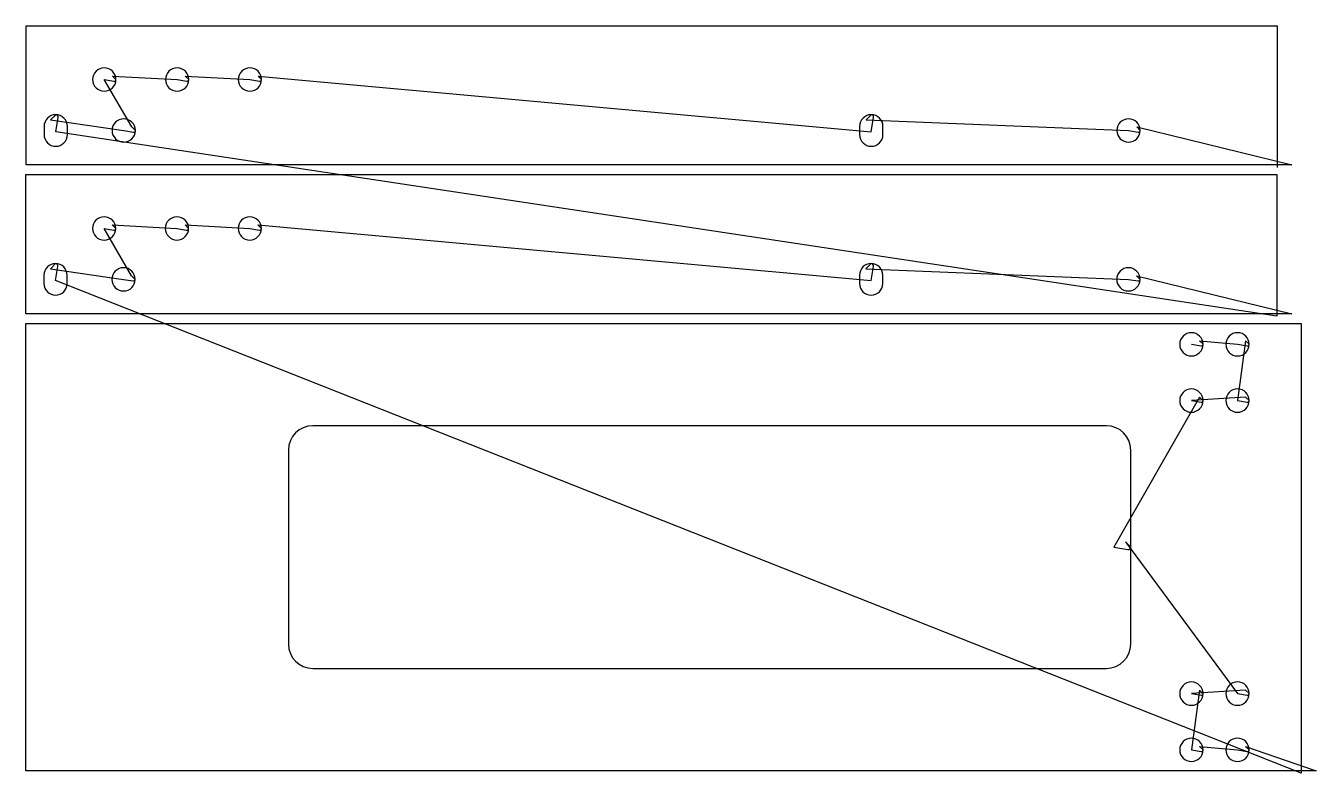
# Model space of a CAD drawing. Header units: metres. Extents: x 2357 to 5016, y 17 to 1557.
import ezdxf

# ---------------------------------------------------------------- set-up
doc = ezdxf.new("R2010")
doc.units = ezdxf.units.M

msp = doc.modelspace()

# ---------------------------------------------------------------- linework, layer by layer
at = {"layer": 'TOOL_0'}
for p, q in [((2357.959, 1270.864), (2357.959, 1557.464)), ((2357.959, 1557.464), (4935.159, 1557.464)), ((4935.159, 1557.464), (4935.159, 1270.864)), ((2575.786, 1348.938), (2519.059, 1446.665)), ((2519.059, 1446.665), (2539.059, 1443.284)), ((2543.059, 1446.665), (2535.786, 1453.938)), ((2535.786, 1453.938), (2669.059, 1446.665)), ((2669.059, 1446.665), (2689.059, 1443.284)), ((2693.059, 1446.665), (2685.786, 1453.938)), ((2685.786, 1453.938), (2819.059, 1446.665)), ((2819.059, 1446.665), (2839.059, 1443.284)), ((2843.059, 1446.665), (2835.786, 1453.938)), ((2835.786, 1453.938), (4099.059, 1339.165)), ((2419.059, 1374.165), (2408.452, 1363.558)), ((2408.452, 1363.558), (2559.059, 1341.665)), ((2419.059, 1339.166), (2423.989, 1368.332)), ((4099.059, 1374.164), (4088.452, 1363.557)), ((4088.452, 1363.557), (4629.059, 1341.664)), ((4099.059, 1339.165), (4103.989, 1368.331)), ((2395.059, 1350.165), (2395.059, 1333.165)), ((4934.815, 958.698), (2419.059, 1339.166)), ((2443.059, 1333.165), (2443.059, 1350.165)), ((2559.059, 1341.665), (2579.059, 1338.284)), ((2583.059, 1341.665), (2575.786, 1348.938)), ((4075.059, 1350.164), (4075.059, 1333.164)), ((4123.059, 1333.164), (4123.059, 1350.164)), ((4629.059, 1341.664), (4649.059, 1338.283)), ((4653.059, 1341.664), (4645.786, 1348.937)), ((4645.786, 1348.937), (4965.689, 1270.864)), ((2357.615, 964.003), (2357.615, 1250.603)), ((2357.615, 1250.603), (4934.815, 1250.603)), ((4935.159, 1270.864), (2357.959, 1270.864)), ((4934.815, 1250.603), (4934.815, 964.003)), ((4965.689, 1270.864), (4935.159, 1270.864)), ((4935.159, 1270.864), (4935.159, 1265.559)), ((2542.715, 1139.803), (2535.442, 1147.076)), ((2535.442, 1147.076), (2668.715, 1139.803)), ((2692.715, 1139.803), (2685.442, 1147.076)), ((2685.442, 1147.076), (2818.715, 1139.803)), ((2842.715, 1139.803), (2835.442, 1147.076)), ((2835.442, 1147.076), (4098.715, 1032.303)), ((2575.442, 1042.076), (2518.715, 1139.803)), ((2518.715, 1139.803), (2538.715, 1136.422)), ((2668.715, 1139.803), (2688.715, 1136.422)), ((2818.715, 1139.803), (2838.715, 1136.422)), ((2418.715, 1067.303), (2408.108, 1056.696)), ((4098.715, 1067.303), (4088.108, 1056.696)), ((2394.715, 1043.303), (2394.715, 1026.303)), ((2408.108, 1056.696), (2558.715, 1034.803)), ((2418.715, 1032.303), (2423.645, 1061.47)), ((2442.715, 1026.303), (2442.715, 1043.303)), ((2582.715, 1034.803), (2575.442, 1042.076)), ((4074.715, 1043.303), (4074.715, 1026.303)), ((4088.108, 1056.696), (4628.715, 1034.803)), ((4098.715, 1032.303), (4103.645, 1061.47)), ((4122.715, 1026.303), (4122.715, 1043.303)), ((4652.715, 1034.803), (4645.442, 1042.076)), ((4645.442, 1042.076), (4965.345, 964.003)), ((4984.59, 16.825), (2418.715, 1032.303)), ((2558.715, 1034.803), (2578.715, 1031.422)), ((4628.715, 1034.803), (4648.715, 1031.422)), ((4934.815, 964.003), (2357.615, 964.003)), ((4965.345, 964.003), (4934.815, 964.003)), ((4934.815, 964.003), (4934.815, 958.698)), ((2357.39, 21.978), (2357.39, 943.778)), ((2357.39, 943.778), (4984.59, 943.778)), ((4984.59, 943.778), (4984.59, 21.978)), ((4782.491, 900.871), (4775.218, 908.144)), ((4775.218, 908.144), (4853.491, 900.871)), ((4870.218, 908.145), (4853.491, 784.872)), ((4877.491, 900.872), (4870.218, 908.145)), ((4758.491, 900.87), (4778.491, 897.49)), ((4853.491, 900.871), (4873.491, 897.491)), ((4775.218, 792.147), (4598.491, 482.874)), ((4870.218, 792.146), (4758.491, 784.873)), ((4758.491, 784.873), (4778.491, 781.493)), ((4782.491, 784.874), (4775.218, 792.147)), ((4853.491, 784.872), (4873.491, 781.492)), ((4877.491, 784.873), (4870.218, 792.146)), ((4583.491, 732.874), (2948.491, 732.874)), ((2898.491, 682.874), (2898.491, 282.874)), ((4633.491, 482.874), (4633.491, 682.874)), ((4598.491, 482.874), (4627.658, 477.944)), ((4633.491, 482.874), (4622.884, 493.481)), ((4622.884, 493.481), (4853.49, 180.874)), ((4633.491, 282.874), (4633.491, 482.874)), ((2948.491, 232.874), (4583.491, 232.874)), ((4775.217, 188.149), (4758.49, 64.876)), ((4870.217, 188.148), (4758.49, 180.875)), ((4782.49, 180.876), (4775.217, 188.149)), ((4877.49, 180.875), (4870.217, 188.148)), ((4758.49, 180.875), (4778.49, 177.495)), ((4853.49, 180.874), (4873.49, 177.494)), ((4758.49, 64.876), (4778.49, 61.496)), ((4782.49, 64.877), (4775.217, 72.15)), ((4775.217, 72.15), (4853.49, 64.877)), ((4853.49, 64.877), (4873.49, 61.497)), ((4877.49, 64.878), (4870.217, 72.151)), ((4870.217, 72.151), (5015.597, 21.978)), ((4984.59, 21.978), (2357.39, 21.978)), ((5015.597, 21.978), (4984.59, 21.978)), ((4984.59, 21.978), (4984.59, 16.825))]:
    msp.add_line(p, q, dxfattribs=at)
for centre, radius, start, end in [((2519.059, 1446.665), 24, 0, 180), ((2669.059, 1446.665), 24, 0, 180), ((2819.059, 1446.665), 24, 0, 180), ((2519.059, 1446.665), 24, 180, 0), ((2539.63, 1446.665), 3.429, 260.41406, 0), ((2669.059, 1446.665), 24, 180, 0), ((2689.63, 1446.665), 3.429, 260.41406, 0), ((2819.059, 1446.665), 24, 180, 0), ((2839.63, 1446.665), 3.429, 260.41406, 0), ((2419.059, 1350.165), 24, 90, 180), ((2419.059, 1369.165), 5, 350.409571, 90), ((2419.059, 1350.165), 24, 0, 90), ((2559.059, 1341.665), 24, 0, 180), ((4099.059, 1350.164), 24, 90, 180), ((4099.059, 1369.164), 5, 350.409571, 90), ((4099.059, 1350.164), 24, 0, 90), ((4629.059, 1341.664), 24, 0, 180), ((2419.059, 1333.165), 24, 180, 0), ((2559.059, 1341.665), 24, 180, 0), ((2579.63, 1341.665), 3.429, 260.41406, 0), ((4099.059, 1333.164), 24, 180, 0), ((4629.059, 1341.664), 24, 180, 0), ((4649.63, 1341.664), 3.429, 260.41406, 0), ((2518.715, 1139.803), 24, 0, 180), ((2668.715, 1139.803), 24, 0, 180), ((2818.715, 1139.803), 24, 0, 180), ((2518.715, 1139.803), 24, 180, 0), ((2539.286, 1139.803), 3.429, 260.41406, 0), ((2668.715, 1139.803), 24, 180, 0), ((2689.286, 1139.803), 3.429, 260.41406, 0), ((2818.715, 1139.803), 24, 180, 0), ((2839.286, 1139.803), 3.429, 260.41406, 0), ((2418.715, 1043.303), 24, 90, 180), ((2418.715, 1062.303), 5, 350.409571, 90), ((2418.715, 1043.303), 24, 0, 90), ((4098.715, 1043.303), 24, 90, 180), ((4098.715, 1062.303), 5, 350.409571, 90), ((4098.715, 1043.303), 24, 0, 90), ((2558.715, 1034.803), 24, 0, 180), ((4628.715, 1034.803), 24, 0, 180), ((2418.715, 1026.303), 24, 180, 0), ((2558.715, 1034.803), 24, 180, 0), ((2579.286, 1034.803), 3.429, 260.41406, 0), ((4098.715, 1026.303), 24, 180, 0), ((4628.715, 1034.803), 24, 180, 0), ((4649.286, 1034.803), 3.429, 260.41406, 0), ((4758.491, 900.871), 24, 0, 180), ((4853.491, 900.872), 24, 0, 180), ((4758.491, 900.871), 24, 180, 0), ((4779.062, 900.871), 3.429, 260.41406, 0), ((4853.491, 900.872), 24, 180, 0), ((4874.062, 900.872), 3.429, 260.41406, 0), ((4758.491, 784.874), 24, 0, 180), ((4853.491, 784.873), 24, 0, 180), ((4758.491, 784.874), 24, 180, 0), ((4779.062, 784.874), 3.429, 260.41406, 0), ((4853.491, 784.873), 24, 180, 0), ((4874.062, 784.873), 3.429, 260.41406, 0), ((2948.491, 682.874), 50, 90, 180), ((4583.491, 682.874), 50, 0, 90), ((4628.491, 482.874), 5, 260.409571, 0), ((2948.491, 282.874), 50, 180, 270), ((4583.491, 282.874), 50, 270, 0), ((4758.49, 180.876), 24, 0, 180), ((4853.49, 180.875), 24, 0, 180), ((4758.49, 180.876), 24, 180, 0), ((4779.061, 180.876), 3.429, 260.41406, 0), ((4853.49, 180.875), 24, 180, 0), ((4874.061, 180.875), 3.429, 260.41406, 0), ((4758.49, 64.877), 24, 0, 180), ((4853.49, 64.878), 24, 0, 180), ((4758.49, 64.877), 24, 180, 0), ((4779.061, 64.877), 3.429, 260.41406, 0), ((4853.49, 64.878), 24, 180, 0), ((4874.061, 64.878), 3.429, 260.41406, 0)]:
    msp.add_arc(centre, radius, start, end, dxfattribs=at)

doc.saveas('drawing.dxf')
